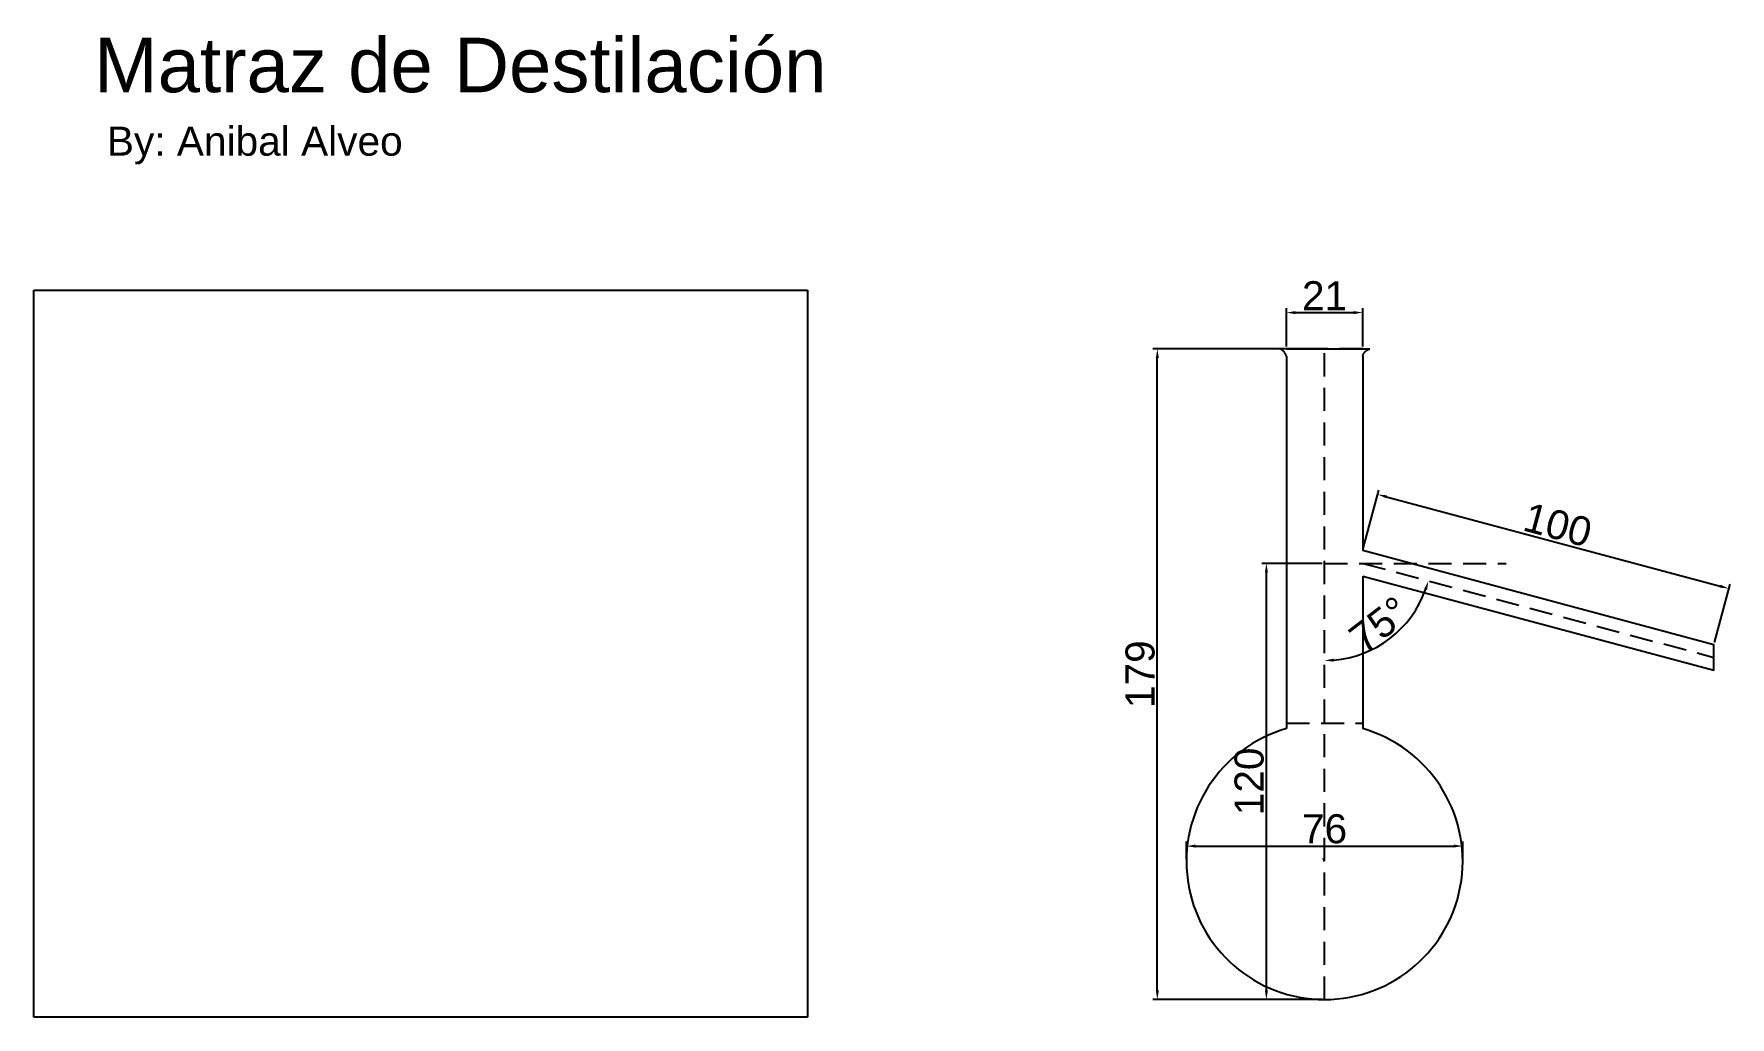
# Model space of a CAD drawing. Header units: millimetres. Extents: x -355 to 112, y -43 to 228.
import ezdxf

# ---------------------------------------------------------------- set-up
doc = ezdxf.new("R2010")
doc.units = ezdxf.units.MM
doc.linetypes.add('DASHED', pattern=[19.05, 12.7, -6.35])
for name, color, linetype in [('esfera base', 7, 'Continuous'), ('guia', 7, 'Continuous'), ('medidas', 7, 'Continuous'), ('tubo lateral', 7, 'Continuous'), ('tubo superior', 7, 'Continuous')]:
    doc.layers.add(name, color=color, linetype=linetype)
doc.styles.get("Standard").update_dxf_attribs({"font": 'arial.ttf'})
doc.dimstyles.new('ISO-25', dxfattribs={"dimtxt": 2.5, "dimasz": 2.5, "dimexe": 1.25, "dimexo": 0.625, "dimtad": 1, "dimtxsty": 'Standard', "dimcen": 2.5, "dimadec": 0, "dimazin": 0, "dimtfac": 1, "dimtmove": 0, "dimatfit": 3, "dimfxl": 1, "dimarcsym": 0})
picture_1 = doc.add_image_def('image1.jpg', size_in_pixel=(332, 312))

# ---------------------------------------------------------------- blocks, each defined once
blk = doc.blocks.new('*D1')
at = {"layer": 'Defpoints', "color": 0}
for p in [(-38, 0), (38, 4.21), (38, 0)]:
    blk.add_point(p, dxfattribs=at)
at = {"layer": 'medidas', "color": 0, "lineweight": -2}
for p, q in [((-38, 0.62), (-38, 5.46)), ((38, 0.62), (38, 5.46)), ((-35.5, 4.21), (35.5, 4.21))]:
    blk.add_line(p, q, dxfattribs=at)
at = {"layer": 'medidas', "color": 0}
for points in [[(-35.5, 4.63), (-35.5, 3.8), (-38, 4.21)], [(35.5, 3.8), (35.5, 4.63), (38, 4.21)]]:
    blk.add_solid(points, dxfattribs=at)
at = {"layer": 'medidas', "color": 0, "insert": (0, 8.92), "char_height": 8, "attachment_point": 5}
blk.add_mtext('76', dxfattribs=at)
blk = doc.blocks.new('*D2')
at = {"layer": 'Defpoints', "color": 0}
for p in [(10.5, 150.99), (-10.5, 141), (10.5, 141)]:
    blk.add_point(p, dxfattribs=at)
at = {"layer": 'medidas', "color": 0, "lineweight": -2}
for p, q in [((-10.5, 141.62), (-10.5, 152.24)), ((-8, 150.99), (8, 150.99)), ((10.5, 141.62), (10.5, 152.24))]:
    blk.add_line(p, q, dxfattribs=at)
at = {"layer": 'medidas', "color": 0}
for points in [[(-8, 151.41), (-8, 150.57), (-10.5, 150.99)], [(8, 150.57), (8, 151.41), (10.5, 150.99)]]:
    blk.add_solid(points, dxfattribs=at)
at = {"layer": 'medidas', "color": 0, "insert": (0, 155.63), "char_height": 8, "attachment_point": 5}
blk.add_mtext('21', dxfattribs=at)
blk = doc.blocks.new('*D3')
at = {"layer": 'Defpoints', "color": 0}
for p in [(-46, 141), (0, 141), (0, -38)]:
    blk.add_point(p, dxfattribs=at)
at = {"layer": 'medidas', "color": 0, "lineweight": -2}
for p, q in [((-0.63, 141), (-47.25, 141)), ((-46, -35.5), (-46, 138.5)), ((-0.63, -38), (-47.25, -38))]:
    blk.add_line(p, q, dxfattribs=at)
at = {"layer": 'medidas', "color": 0}
for points in [[(-45.58, 138.5), (-46.42, 138.5), (-46, 141)], [(-46.42, -35.5), (-45.58, -35.5), (-46, -38)]]:
    blk.add_solid(points, dxfattribs=at)
at = {"layer": 'medidas', "color": 0, "insert": (-50.71, 51.5), "char_height": 8, "attachment_point": 5, "rotation": 90}
blk.add_mtext('179', dxfattribs=at)
blk = doc.blocks.new('*D4')
at = {"layer": 'Defpoints', "color": 0}
for p in [(-16, 82), (0, 82), (0, -38)]:
    blk.add_point(p, dxfattribs=at)
at = {"layer": 'medidas', "color": 0, "lineweight": -2}
for p, q in [((-0.63, 82), (-17.25, 82)), ((-16, -35.5), (-16, 79.5)), ((-0.63, -38), (-17.25, -38))]:
    blk.add_line(p, q, dxfattribs=at)
at = {"layer": 'medidas', "color": 0}
for points in [[(-15.58, 79.5), (-16.42, 79.5), (-16, 82)], [(-16.42, -35.5), (-15.58, -35.5), (-16, -38)]]:
    blk.add_solid(points, dxfattribs=at)
at = {"layer": 'medidas', "color": 0, "insert": (-20.71, 22), "char_height": 8, "attachment_point": 5, "rotation": 90}
blk.add_mtext('120', dxfattribs=at)
blk = doc.blocks.new('*D7')
at = {"layer": 'Defpoints', "color": 0}
for p in [(0, 82), (10.5, 82), (12.49, 58.03), (107.09, 56.12), (0, -38)]:
    blk.add_point(p, dxfattribs=at)
at = {"layer": 'medidas', "color": 0, "lineweight": -2}
blk.add_arc((0, 84.81), 29.55, 274.8482, 340.1518, dxfattribs=at)
at = {"layer": 'medidas', "color": 0}
for points in [[(28.2, 74.65), (27.4, 74.9), (28.55, 77.16)], [(2.48, 55.78), (2.52, 54.95), (0, 55.26)]]:
    blk.add_solid(points, dxfattribs=at)
at = {"layer": 'medidas', "color": 0, "insert": (15.09, 65.14), "char_height": 8, "attachment_point": 5, "rotation": 37.5}
blk.add_mtext('75%%d', dxfattribs=at)
blk = doc.blocks.new('*D8')
at = {"layer": 'Defpoints', "color": 0}
for p in [(10.5, 85.5), (111.23, 75.07), (107.09, 59.62)]:
    blk.add_point(p, dxfattribs=at)
at = {"layer": 'medidas', "color": 0, "lineweight": -2}
for p, q in [((10.66, 86.1), (14.96, 102.16)), ((17.06, 100.31), (108.82, 75.72)), ((107.25, 60.22), (111.56, 76.28))]:
    blk.add_line(p, q, dxfattribs=at)
at = {"layer": 'medidas', "color": 0}
for points in [[(17.16, 100.71), (16.95, 99.91), (14.64, 100.95)], [(108.71, 75.32), (108.93, 76.12), (111.23, 75.07)]]:
    blk.add_solid(points, dxfattribs=at)
at = {"layer": 'medidas', "color": 0, "insert": (64.16, 92.56), "char_height": 8, "attachment_point": 5, "rotation": 345}
blk.add_mtext('100', dxfattribs=at)

msp = doc.modelspace()

# ---------------------------------------------------------------- linework, layer by layer
msp.add_line((0, 0), (-0.246, 0.969))
at = {"layer": 'esfera base'}
msp.add_arc((0, 0), 38, 106.04044, 73.95956, dxfattribs=at)
at = {"layer": 'guia', "linetype": 'DASHED', "ltscale": 0.5}
for p, q in [((10.5, 141), (-10.5, 141)), ((0, -38), (0, 141)), ((0, -38), (0, 82)), ((0, 82), (50, 82)), ((10.5, 82), (107.093, 56.118)), ((-10.5, 38), (10.5, 38))]:
    msp.add_line(p, q, dxfattribs=at)
at = {"layer": 'tubo lateral', "color": 0}
for p, q in [((-10.5, 141), (-12.5, 141.014)), ((10.5, 141), (12.5, 141))]:
    msp.add_line(p, q, dxfattribs=at)
at = {"layer": 'tubo lateral'}
msp.add_lwpolyline([(10.5, 78.5), (107.093, 52.618), (107.093, 59.618), (10.5, 85.5)], dxfattribs=at)
for points in [[(-10.5, 139), (-10.941, 140.566), (-12.5, 141.014)], [(10.5, 139), (10.937, 140.563), (12.5, 141)]]:
    msp.add_open_spline(points, degree=2, dxfattribs=at)
at = {"layer": 'tubo superior'}
for p, q in [((-10.5, 141), (10.5, 141)), ((-10.5, 139), (-10.5, 36.521)), ((10.5, 139), (10.5, 85.5)), ((10.5, 78.5), (10.5, 36.521))]:
    msp.add_line(p, q, dxfattribs=at)

# ---------------------------------------------------------------- texts
at = {"layer": 'tubo lateral', "attachment_point": 1}
for s, insert, char_height, width in [('{Matraz de Destilación}', (-338.461, 226.609), 15, 321.25462), ('{By: Anibal Alveo}', (-334.969, 202.165), 8, 116.97858)]:
    msp.add_mtext(s, dxfattribs=dict(at, insert=insert, char_height=char_height, width=width))

# ---------------------------------------------------------------- dimensions: what is measured, and where the dimension line sits
at = {"layer": 'medidas'}
for p1, p2, distance, picture, middle in [((-10.5, 141), (10.5, 141), 9.989, '*D2', (0, 155.63)), ((0, -38), (0, 141), 46, '*D3', (-50.709, 51.5)), ((10.5, 85.5), (107.093, 59.618), 16, '*D8', (64.156, 92.562)), ((0, -38), (0, 82), 16, '*D4', (-20.709, 22)), ((-38, 0), (38, 0), 4.215, '*D1', (0, 8.924))]:
    dim = msp.add_aligned_dim(p1=p1, p2=p2, distance=distance, dimstyle='ISO-25', override={"dimtxt": 8}, dxfattribs=at)
    dim.commit()
    dim.dimension.update_dxf_attribs({"geometry": picture, "text_midpoint": middle})
dim = msp.add_angular_dim_2l(base=(12.49, 58.029), line1=((0, -38), (0, 82)), line2=((10.5, 82), (107.093, 56.118)), dimstyle='ISO-25', override={"dimtxt": 8}, dxfattribs=at)
dim.commit()
dim.dimension.update_dxf_attribs({"geometry": '*D7', "text_midpoint": (15.093, 65.144)})

# ---------------------------------------------------------------- pictures from other files: only their frames are drawn
at = {"layer": 'tubo lateral'}
image = msp.add_image(picture_1, insert=(-355.041, -42.836), size_in_units=(212.821, 200), dxfattribs=at)
image.dxf.flags = 7

doc.saveas('drawing.dxf')
